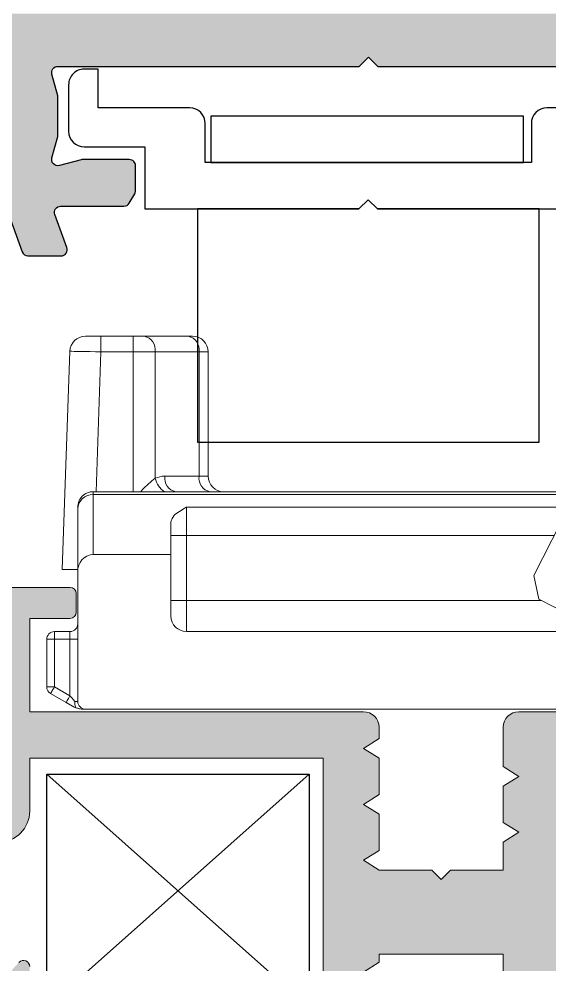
# Model space of a CAD drawing. Header units: millimetres. Extents: x 10785 to 11415, y 2273 to 2570.
# Drawn here: x 10852.06 to 10869.14, y 2377.15 to 2407.56 of the extents above; entities that cross this region are included whole.
import ezdxf

# ---------------------------------------------------------------- set-up
doc = ezdxf.new("R2010")
doc.units = ezdxf.units.MM
doc.layers.add('aksesuar', color=1, linetype='Continuous')
doc.layers.add('ALUMINIUM', color=30, linetype='Continuous')

# ---------------------------------------------------------------- blocks, each defined once
blk = doc.blocks.new('FGHDFHGFD')
at = {"color": 7, "linetype": 'Continuous', "lineweight": 15}
for p, q in [((5411.46084989765, 1217.789314335195), (5411.961141483573, 1217.789314335195)), ((5411.961141483573, 1217.289320772497), (5411.961141483573, 1217.789314335195)), ((5411.961141483573, 1217.789314335195), (5413.001868383673, 1217.789314335195)), ((5413.001868383673, 1217.289320772497), (5413.001868383673, 1217.789314335195)), ((5413.001868383673, 1217.789314335195), (5413.355443136482, 1217.789314335195)), ((5413.355443136482, 1217.789314335195), (5414.769653206406, 1217.789314335195)), ((5414.769653206406, 1217.789314335195), (5414.91610181862, 1217.789314335195)), ((5410.716089861183, 1210.289321487753), (5410.961154358177, 1217.306755131094)), ((5413.001868383673, 1217.289320772497), (5411.961141483573, 1217.289320772497)), ((5413.708988086967, 1217.289320772497), (5413.001868383673, 1217.289320772497)), ((5413.708988086967, 1217.289320772497), (5413.708988086967, 1213.221959417669)), ((5415.123198156892, 1217.289320772497), (5413.708988086967, 1217.289320772497)), ((5415.123198156892, 1213.289312666265), (5415.123198156892, 1217.289320772497)), ((5415.416095381318, 1217.289320772497), (5415.123198156892, 1217.289320772497)), ((5415.416095381318, 1217.289320772497), (5415.416095381318, 1213.289312666265)), ((5428.159121399461, 1213.452152555791), (5427.500072842179, 1213.238022869436)), ((5429.459992771684, 1212.789319103567), (5428.159121399461, 1213.452152555791)), ((5414.019647961198, 1213.289312666265), (5415.123198156892, 1213.289312666265)), ((5415.123198156892, 1213.289312666265), (5415.416095381318, 1213.289312666265)), ((5427.988950138627, 1213.118217533437), (5427.27703226143, 1212.800316160528)), ((5432.452890531807, 1210.843734091131), (5427.988950138627, 1213.118217533437)), ((5430.400195972708, 1213.089309280721), (5430.399957554129, 1213.089309280721)), ((5430.401417867927, 1213.089309280721), (5431.91460098484, 1213.089309280721)), ((5431.91460098484, 1213.089309280721), (5432.314577953604, 1213.089309280721)), ((5432.323876278189, 1213.084391897527), (5432.323876278189, 1212.789319103567)), ((5432.723883049278, 1213.084391897527), (5432.723883049278, 1212.789319103567)), ((5433.108303205757, 1212.789319103567), (5433.108303205757, 1213.084391897527)), ((5433.517608301428, 1213.089309280721), (5435.035231964378, 1213.089309280721)), ((5435.035231964378, 1213.089309280721), (5435.422989980963, 1213.089309280721)), ((5435.431006805687, 1213.089100664465), (5435.442480699806, 1213.089309280721)), ((5411.716106788902, 1212.789319103567), (5411.716106788902, 1212.69562060198)), ((5411.716106788902, 1212.789319103567), (5425.616089230119, 1212.789319103567)), ((5411.716106788902, 1212.69562060198), (5411.716106788902, 1210.768483227102)), ((5425.616089230119, 1212.789319103567), (5425.816092615662, 1212.789319103567)), ((5425.816092615662, 1212.789319103567), (5427.271429424821, 1212.789319103567)), ((5427.27703226143, 1212.800316160528), (5425.898049002229, 1210.093848055212)), ((5428.634468441544, 1212.789319103567), (5429.393533592759, 1212.789319103567)), ((5429.112289076386, 1211.996815746633), (5429.460439806519, 1212.680123394338)), ((5429.605278627661, 1212.789319103567), (5429.638657228736, 1212.789319103567)), ((5430.101397888449, 1212.789319103567), (5429.638657228736, 1212.789319103567)), ((5434.734168903617, 1212.789319103567), (5430.698010580329, 1212.789319103567)), ((5436.216089384346, 1212.789319103567), (5435.722980158119, 1212.789319103567)), ((5411.216083423881, 1212.242476290075), (5411.216083423881, 1212.289325540868)), ((5411.216083423881, 1210.216812437383), (5411.216083423881, 1212.242476290075)), ((5414.716098433076, 1212.289027517645), (5414.716098433076, 1211.382709091512)), ((5436.716082947044, 1210.039309805242), (5436.716082947044, 1212.289325540868)), ((5433.924052374153, 1209.545097893087), (5429.112289076386, 1211.996815746633)), ((5414.216104870377, 1211.816511696188), (5414.216104870377, 1210.768483227102)), ((5414.216104870377, 1211.382709091512), (5414.716098433076, 1211.382709091512)), ((5414.716098433076, 1211.382709091512), (5414.716098433076, 1209.289304560033)), ((5414.216104870377, 1210.768483227102), (5411.716106788902, 1210.768483227102)), ((5414.216104870377, 1208.789310997335), (5414.216104870377, 1210.768483227102)), ((5411.216083423881, 1210.289321487753), (5410.716089861183, 1210.289321487753)), ((5411.216083423881, 1210.216812437383), (5411.216083423881, 1206.039331501333)), ((5425.898049002229, 1210.093848055212), (5426.059309368668, 1209.331057613699)), ((5434.578898803978, 1209.789327925054), (5436.466101066856, 1209.789327925054)), ((5414.216104870377, 1209.289304560033), (5414.716098433076, 1209.289304560033)), ((5414.716098433076, 1209.289304560033), (5414.716098433076, 1208.289317434637)), ((5426.059309368668, 1209.331057613699), (5430.523249761848, 1207.056574171392)), ((5427.278880005418, 1208.398513143865), (5427.626822119294, 1209.081403559057)), ((5427.626822119294, 1209.081403559057), (5432.373169319419, 1206.663034504263)), ((5433.559897796897, 1208.29435402712), (5433.421466009407, 1208.720408027975)), ((5410.466107980995, 1208.289317434637), (5410.966101543693, 1208.289317434637)), ((5410.466107980995, 1208.289317434637), (5410.466107980995, 1208.039305752126)), ((5410.966101543693, 1208.289317434637), (5410.966101543693, 1208.039305752126)), ((5414.716098433076, 1208.289317434637), (5427.100662117539, 1208.289317434637)), ((5433.609757082252, 1208.289317434637), (5434.716078893928, 1208.289317434637)), ((5434.716078893928, 1207.789323871938), (5434.716078893928, 1208.289317434637)), ((5410.216096298483, 1206.511012857763), (5410.216096298483, 1208.039305752126)), ((5410.466107980995, 1208.039305752126), (5410.216096298483, 1208.039305752126)), ((5410.966101543693, 1208.039305752126), (5410.466107980995, 1208.039305752126)), ((5410.466107980995, 1208.039305752126), (5410.466107980995, 1206.511012857763)), ((5411.216083423881, 1208.039305752126), (5410.966101543693, 1208.039305752126)), ((5410.966101543693, 1206.222317760793), (5410.966101543693, 1208.039305752126)), ((5433.227631704597, 1207.789323871938), (5432.520512001303, 1206.401519125311)), ((5434.716078893928, 1207.789323871938), (5433.227631704597, 1207.789323871938)), ((5434.716078893928, 1206.788651293127), (5434.716078893928, 1207.789323871938)), ((5435.216102258949, 1207.789323871938), (5434.716078893928, 1207.789323871938)), ((5435.216102258949, 1207.789323871938), (5435.216102258949, 1206.788651293127)), ((5432.520512001303, 1206.401519125311), (5434.716078893928, 1206.788651293127)), ((5435.216102258949, 1206.788651293127), (5434.716078893928, 1206.788651293127)), ((5410.216096298483, 1206.511012857763), (5410.466107980995, 1206.511012857763)), ((5410.466107980995, 1206.511012857763), (5410.966101543693, 1206.222317760793)), ((5432.206186907081, 1206.335328167287), (5432.373169319419, 1206.663034504263)), ((5410.841080801277, 1206.005833690969), (5410.341087238577, 1206.294498985616)), ((5434.802922861366, 1206.296257322637), (5432.531121628073, 1205.895654505102)), ((5410.841080801277, 1206.005833690969), (5411.042067663458, 1205.889813249914)), ((5411.124590294151, 1206.039331501333), (5411.216083423881, 1206.039331501333)), ((5431.315186874655, 1205.789319818822), (5411.466095106391, 1205.789319818822))]:
    blk.add_line(p, q, dxfattribs=at)
at = {"color": 8, "linetype": 'Continuous', "lineweight": 15}
for p, q in [((5411.961141483573, 1217.289320772497), (5411.803993837623, 1212.789319103567)), ((5413.001868383673, 1212.789319103567), (5413.001868383673, 1217.289320772497)), ((5427.223715906678, 1212.69562060198), (5411.716106788902, 1212.69562060198)), ((5429.33625352913, 1212.69562060198), (5428.818348770676, 1212.69562060198)), ((5429.229501610337, 1212.486140077917), (5429.33625352913, 1212.69562060198)), ((5414.716098433076, 1212.289027517645), (5427.016530161439, 1212.289027517645)), ((5426.554743176041, 1211.382709091512), (5414.716098433076, 1211.382709091512)), ((5414.716098433076, 1209.289304560033), (5426.14120615059, 1209.289304560033))]:
    blk.add_line(p, q, dxfattribs=at)
at = {"color": 7, "linetype": 'Continuous', "lineweight": 15, "flags": 128}
for points in [[(5411.961141483573, 1217.289320772497), (5411.787513153343, 1217.292330807058), (5411.619130031851, 1217.295281236974), (5411.461147920875, 1217.298052852956), (5411.318364994316, 1217.300526445715), (5411.19510258892, 1217.302672212926), (5411.095115797309, 1217.304430549947), (5411.021444456367, 1217.30571204981), (5410.976353542594, 1217.306486910192), (5410.961154358177, 1217.306755131094)], [(5427.988950138627, 1213.118217533437), (5428.131673460542, 1213.398329561559), (5428.159121399461, 1213.452152555791)], [(5427.286419992982, 1212.818704193441), (5427.333924894868, 1212.91192585787), (5427.478019123612, 1213.194720095007), (5427.500072842179, 1213.238022869436)], [(5429.33625352913, 1212.69562060198), (5429.367843990861, 1212.747297829), (5429.387066488801, 1212.778769081441), (5429.393533592759, 1212.789319103567)], [(5432.373169319419, 1206.663034504263), (5432.500931875495, 1206.91376144251), (5432.651314394264, 1207.208923643438), (5432.81877364376, 1207.537583654729), (5432.997170345573, 1207.88770133814), (5433.179947988777, 1208.246402090398), (5433.360341446189, 1208.600483482687), (5433.531764404563, 1208.936892097799), (5433.687898771553, 1209.243319576589)], [(5433.609757082252, 1208.289317434637), (5433.603975431709, 1208.281717842428), (5433.586719887046, 1208.25915748438), (5433.55855669239, 1208.222321813909), (5433.520350115089, 1208.172343319265), (5433.473262445716, 1208.110712116567), (5433.418694393425, 1208.039305752126), (5433.358314888267, 1207.960329597799), (5433.293971674232, 1207.876138037054), (5433.227631704597, 1207.789323871938)], [(5433.227631704597, 1207.789323871938), (5433.184179918556, 1207.811466997472), (5433.142367260246, 1207.832745855657), (5433.103862659721, 1207.852385586111), (5433.070126430778, 1207.869581526128), (5433.042410270958, 1207.883678024618), (5433.021816866188, 1207.894168442098), (5433.009150879173, 1207.900635546056), (5433.004859344749, 1207.902811115591)], [(5434.802922861366, 1206.296257322637), (5434.801253931312, 1206.305704658834), (5434.796306745796, 1206.333718841879), (5434.788289921073, 1206.379226988165), (5434.777501480369, 1206.440470760671), (5434.764328853874, 1206.51509577593), (5434.749308483389, 1206.600211208669), (5434.733036415367, 1206.692598408071), (5434.716078893928, 1206.788651293127)], [(5410.466107980995, 1206.511012857763), (5410.441699878958, 1206.46878296694), (5410.418245451239, 1206.428162401525), (5410.396638767509, 1206.390730684606), (5410.377714292793, 1206.357918327657), (5410.362157480506, 1206.330977028219), (5410.35059417942, 1206.310979669897), (5410.343501226692, 1206.298671310751), (5410.341087238577, 1206.294498985616)], [(5432.520512001303, 1206.401519125311), (5432.477030412941, 1206.423662250845), (5432.435247556953, 1206.444941109029), (5432.396742956428, 1206.46455103716), (5432.362976925163, 1206.481746977178), (5432.335290567665, 1206.49587327799), (5432.314697162895, 1206.50636369547), (5432.302031175879, 1206.512830799429), (5432.297739641456, 1206.515006368963)], [(5410.966101543693, 1206.222317760793), (5410.941693441658, 1206.18008786997), (5410.918268816261, 1206.139467304556), (5410.896632330207, 1206.102035587637), (5410.87770785549, 1206.06925303301), (5410.862151043205, 1206.042311733572), (5410.850617544441, 1206.022314375249), (5410.843494789389, 1206.009976213781), (5410.841080801277, 1206.005833690969)], [(5410.966101543693, 1206.222317760793), (5411.022815363197, 1206.156842058508), (5411.076578752783, 1206.094734018652), (5411.124590294151, 1206.039331501333)], [(5432.520512001303, 1206.401519125311), (5432.486626760749, 1206.358931606619), (5432.45295013645, 1206.316612308828), (5432.419631140022, 1206.274710243551)]]:
    blk.add_lwpolyline(points, dxfattribs=at)
at = {"color": 8, "linetype": 'Continuous', "lineweight": 15, "flags": 128}
blk.add_lwpolyline([(5427.100662117539, 1208.289317434637), (5427.108500128327, 1208.308539932577), (5427.131686335145, 1208.365432566015), (5427.169356470643, 1208.457849567739), (5427.220050221024, 1208.582214659063), (5427.273187761842, 1208.712540214864)], dxfattribs=at)
at = {"color": 7, "linetype": 'Continuous', "lineweight": 15}
for centre, radius, start, end in [((5411.460836825416, 1217.289328064849), 0.4999862705174845, 89.99850199124045, 178.0025458899205), ((5413.267043724307, 1217.351814776208), 0.4463410357415892, 351.951342344773, 78.57684293030628), ((5414.681253794231, 1217.351814776208), 0.4463410357415892, 351.951342344773, 78.57684293030628), ((5414.916088542884, 1217.289307496761), 0.5000068386105311, 0.0015212664702912, 89.99847873351665), ((5414.019544489626, 1212.539670067521), 0.7496426058852679, 89.99209158567409, 114.4735179366109), ((5414.461592323858, 1213.226818662554), 0.4463410357415791, 171.9513423447598, 258.5768429303063), ((5415.565142519552, 1213.226818662554), 0.4463410357415791, 171.9513423447598, 258.5768429303063), ((5415.916102219752, 1213.289325942001), 0.5000068386105168, 180.0015212664703, 269.9984787335167), ((5430.401370023368, 1212.789345119541), 0.2999721360454766, 90.41779169181278, 180.0049691465504), ((5435.423016753026, 1212.789345875629), 0.2999634062870029, 359.9948862889715, 90.00511371102843), ((5411.716090262481, 1212.289312265064), 0.5000068387759461, 89.99810623755666, 179.9984787256741), ((5411.693732301705, 1212.217861542839), 0.478282694928546, 87.31867419491952, 177.0499780599547), ((5429.356343723654, 1212.883545452302), 0.188995675306943, 263.8979436649552, 307.2537097382955), ((5429.638649756169, 1212.589299847678), 0.2000192560279629, 89.99785947315841, 152.994629460609), ((5429.393780547197, 1212.720592918299), 0.0779823007028177, 328.7376306411961, 9.238037684174722), ((5429.605847676274, 1212.598863681283), 0.1904562723928716, 90.17118959601132, 135.1803936262497), ((5436.21607610861, 1212.289312265133), 0.5000068386105454, 0.0015212664702912, 89.99847873351665), ((5411.74213622614, 1210.242449684808), 0.5266771489448776, 92.8328259376336, 182.790109253464), ((5434.578971037709, 1208.789109493205), 1.000218434457414, 90.00413778401678, 130.9026398289354), ((5436.466079525799, 1210.039331346299), 0.250003422172877, 270.0049367789981, 359.9950632210019), ((5414.716111708813, 1208.789324273071), 0.5000068386105454, 180.0015212664703, 269.9984787335167), ((5433.609785638772, 1208.539329779484), 0.2500123464786585, 153.0042820828187, 269.993455650835), ((5410.466099717818, 1208.039314015303), 0.2500034194706364, 89.99810624537317, 180.0018937546138), ((5410.966080003196, 1208.53932085453), 0.2500034208216438, 270.0049366507549, 0.001893626357542699), ((5427.100669193029, 1208.489338098565), 0.2000206640536275, 269.9979732308886, 332.994382321995), ((5434.716095420349, 1207.789310596134), 0.5000068387759461, 0.001521274325905, 90.00189376244334), ((5434.716121886452, 1206.78864534409), 0.4999803725306796, 279.9977069824331, 0.0006817361460847), ((5410.466093768849, 1206.510998645617), 0.2499974707680957, 179.9967427830457, 239.9979371356566), ((5431.315145795984, 1206.789377216882), 1.000057398902765, 270.0023534993856, 332.9979107619899), ((5432.225999629398, 1205.998999008311), 0.336912224687149, 54.91970036194757, 93.37132521945483), ((5411.466086843215, 1206.039323238157), 0.2500034194706364, 179.9981062453862, 270.0018937546268)]:
    blk.add_arc(centre, radius, start, end, dxfattribs=at)
at = {"color": 8, "linetype": 'Continuous', "lineweight": 15}
blk.add_arc((5414.353907713665, 1213.352475506561), 0.6579937494841511, 191.4407571593654, 238.855862842092, dxfattribs=at)
blk.add_open_spline([(5413.242432729988, 1212.789319103567), (5413.324435289382, 1212.876493042915), (5413.47015424246, 1213.031401563715), (5413.63632780542, 1213.163986112637), (5413.708988086967, 1213.221959417669)], degree=3, knots=[0, 0, 0, 0, 0.5627446372713889, 1, 1, 1, 1], dxfattribs=at)
at = {"color": 7, "linetype": 'Continuous', "lineweight": 15}
for points, knots in [([(5430.399182693748, 1213.089309280721), (5430.416871943436, 1213.088248234472), (5430.468355878247, 1213.085160096937), (5430.550004175767, 1213.054042532473), (5430.629647682573, 1212.988771131833), (5430.67597121305, 1212.911323359853), (5430.695485829335, 1212.842562109769), (5430.697247922335, 1212.805402354714), (5430.698010580329, 1212.789319103567)], [0, 0, 0, 0, 0.1133204567841543, 0.3298151765839958, 0.5462442442050982, 0.7621242949760803, 0.8970441355126729, 1, 1, 1, 1]), ([(5432.323876278189, 1213.084391897527), (5432.189393254652, 1213.086838952682), (5432.052973294934, 1213.089321252358), (5431.916538136817, 1213.089309448319), (5431.91460098484, 1213.089309280721)], [0, 0, 0, 0, 0.9858016657640675, 1, 1, 1, 1]), ([(5432.723883049278, 1213.084391897527), (5432.58939010899, 1213.086841861003), (5432.452970165744, 1213.089326927337), (5432.316525038666, 1213.089309280293), (5432.314587887712, 1213.089309280719), (5432.314577953604, 1213.089309280721)], [0, 0, 0, 0, 0.9858026994207335, 0.9999271933303626, 1, 1, 1, 1]), ([(5433.108303205757, 1213.083229606954), (5433.044883083044, 1213.08242486888), (5432.916738233781, 1213.08079883861), (5432.788602946276, 1213.083067303747), (5432.723883049278, 1213.084213083593)], [0, 0, 0, 0, 0.4949096516735981, 1, 1, 1, 1]), ([(5433.108303205757, 1213.084391897527), (5433.242796146039, 1213.086841861003), (5433.379216089277, 1213.089326927337), (5433.515661216369, 1213.089309280293), (5433.517598367322, 1213.089309280719), (5433.517608301428, 1213.089309280721)], [0, 0, 0, 0, 0.9858026994207335, 0.9999271933303626, 1, 1, 1, 1]), ([(5434.734168903617, 1212.789319103567), (5434.735720122404, 1212.81246037541), (5434.738666082602, 1212.856408570459), (5434.765300602037, 1212.929973588165), (5434.816322497784, 1213.003671965559), (5434.899840064663, 1213.06347183582), (5434.977516652772, 1213.087195391732), (5435.023229487025, 1213.088869676325), (5435.035231964378, 1213.089309280721)], [0, 0, 0, 0, 0.1472343611950392, 0.2796166290127267, 0.4939995374167396, 0.7084382018795197, 0.9234467970395911, 1, 1, 1, 1]), ([(5429.470751410065, 1212.733111923544), (5429.462371851907, 1212.751119478986), (5429.447252138233, 1212.7836115361), (5429.409618557127, 1212.789353040921), (5429.394109028015, 1212.789320317667), (5429.393533592759, 1212.789319103567)], [0, 0, 0, 0, 0.5448551723942348, 0.9831131958548942, 0.9999999999999998, 0.9999999999999998, 0.9999999999999998, 0.9999999999999998]), ([(5414.216104870377, 1211.816511696188), (5414.232868731451, 1211.867475989199), (5414.299110576386, 1212.06885971459), (5414.536701537082, 1212.179600082242), (5414.691362972557, 1212.2741502005), (5414.71487626107, 1212.288292433674), (5414.716098433076, 1212.289027517645)], [0, 0, 0, 0, 0.2235890044250012, 0.8835045873715293, 0.9939448098898434, 1, 1, 1, 1]), ([(5430.523249761848, 1207.056574171392), (5430.83523036577, 1207.19219923807), (5431.461563818071, 1207.464480640065), (5432.218673410133, 1207.913000074039), (5432.624619044027, 1208.500439288465), (5432.774348662988, 1209.349304233615), (5432.615357180157, 1210.135118117378), (5432.478955239402, 1210.730050031411), (5432.452890531807, 1210.843734091131)], [0, 0, 0, 0, 0.2071732757260571, 0.415921859817231, 0.5225048657666159, 0.6289770165354353, 0.9291021409094103, 1, 1, 1, 1]), ([(5433.687898771553, 1209.243319576589), (5433.754986738652, 1209.348785054122), (5433.824478065663, 1209.458028727827), (5433.920723715092, 1209.542187267142), (5433.924052374153, 1209.545097893087)], [0, 0, 0, 0, 0.9654149659781159, 1, 1, 1, 1]), ([(5432.419631140022, 1206.274710243551), (5432.34732058188, 1206.199609330565), (5432.176262323668, 1206.021950193426), (5431.879957462754, 1205.873793316729), (5431.668362190693, 1205.815508763056), (5431.593302147177, 1205.794833248464)], [0, 0, 0, 0, 0.3208887098845692, 0.7590961154694155, 0.9999999999999998, 0.9999999999999998, 0.9999999999999998, 0.9999999999999998]), ([(5411.042067663458, 1205.889813249914), (5411.043239025327, 1205.889136069792), (5411.08019250942, 1205.867772761359), (5411.119722113706, 1205.851368190443), (5411.157998697547, 1205.835483616201)], [0, 0, 0, 0, 0.0316982795330203, 1, 1, 1, 1]), ([(5411.157998697547, 1205.835483616201), (5411.156834644601, 1205.837134828441), (5411.143199058619, 1205.856476943888), (5411.12502281762, 1205.902936084204), (5411.117638780474, 1205.969963243516), (5411.121125280764, 1206.016706094463), (5411.124389527721, 1206.038020562045), (5411.124590294151, 1206.039331501333)], [0, 0, 0, 0, 0.0287247432486112, 0.3364784287840987, 0.6933526940173409, 0.9811397587315401, 1, 1, 1, 1]), ([(5411.157998697547, 1205.835483616201), (5411.191750077325, 1205.824570202278), (5411.248891686275, 1205.806093623399), (5411.323761066658, 1205.79438889137), (5411.373352126872, 1205.790273725849), (5411.401518869729, 1205.789391423477), (5411.414080095342, 1205.789333475752), (5411.41704048374, 1205.789319818822)], [0, 0, 0, 0, 0.4018408733686396, 0.6803228252899101, 0.8574518797696713, 0.9664047271776773, 1, 1, 1, 1]), ([(5431.593302147177, 1205.794833248464), (5431.901985880813, 1205.81756936943), (5432.216058107371, 1205.840702380201), (5432.525807304754, 1205.894727601986), (5432.531121628073, 1205.895654505102)], [0, 0, 0, 0, 0.9828431409511278, 1, 1, 1, 1])]:
    blk.add_open_spline(points, degree=3, knots=knots, dxfattribs=at)
blk = doc.blocks.new('b')
h = blk.add_hatch(color=256)
h.set_gradient(color1=(214, 214, 214), color2=(219, 219, 219), one_color=1, tint=0.8600000143051147)
h.paths.add_polyline_path([(2646.547101994343, 1205.78941935912), (2646.284171005136, 1205.78941935912), (2646.284171005136, 1209.789420014771), (2647.447102328129, 1209.789420014771), (2647.765637000448, 1210.28942102805), (2648.084171672651, 1209.789420014771), (2649.247101133027, 1209.789420014771), (2649.565635805346, 1210.28942102805), (2649.884172340251, 1209.789420014771), (2651.484533965444, 1209.789420014771, 0.4144584005815912), (2651.684171145148, 1209.98994897796), (2651.684171145148, 1210.663027869394, 0.2906366341136341), (2651.568775114518, 1210.843722988641), (2649.984172170348, 1211.589420682343), (2649.984172170348, 1219.639419114741), (2651.484171845521, 1219.639419686943, 0.4149889046202579), (2651.684171145148, 1219.839948977959), (2651.684171145148, 1220.040256576753, 0.414009365229867), (2651.183683566902, 1220.539419448527), (2649.984172170348, 1220.539419448527), (2649.984172170348, 1221.639419442567), (2651.184171845533, 1221.639419686942, 0.414703886316654), (2651.684171145148, 1222.140256576752), (2651.684171145148, 1222.339948977959, 0.4134386449742135), (2651.484171845521, 1222.539419686943), (2648.684172516055, 1222.539419776353), (2648.684171845522, 1226.339419686945, 0.4142135623730951), (2648.484171845521, 1226.539419686945), (2617.467014562843, 1226.539419686945, 0.1995831311860368), (2617.3252287237, 1226.480475623301), (2616.442386010398, 1225.59763291003, 0.1982417804910131), (2616.384171845528, 1225.45657697447), (2616.384171505757, 1220.539419448527), (2618.268701791741, 1220.539419686945, 0.268859372195523), (2618.442245479393, 1220.640008477938), (2618.557800986988, 1220.840157804828, 0.1310469977491879), (2618.584171493837, 1220.939794764112), (2618.584171493837, 1221.339794764112, 0.4136643808691622), (2618.384171845544, 1221.539419686944), (2617.584173192539, 1221.539421475085), (2617.584173192539, 1224.675943957955, -0.1993239365105594), (2617.642455699094, 1224.817803937408), (2617.805197387868, 1224.980545626124, -0.1994547493340118), (2617.946913545348, 1225.039419686945), (2617.946912159539, 1225.039421117457), (2622.384171845544, 1225.039419686945, -0.4142135623730951), (2622.584171845544, 1224.839419686945), (2622.584172149429, 1224.839421457203), (2622.584172149429, 1221.539421475085), (2621.784171845538, 1221.539419686944, 0.4142135623730951), (2621.584171845537, 1221.339419686944), (2621.584171845539, 1220.939420548247, 0.1317438683313651), (2621.611002270236, 1220.839358214889), (2621.726436533735, 1220.639420180318, 0.2679499556816652), (2621.899641899341, 1220.539419686945), (2623.784170111037, 1220.539419448527), (2623.784170111037, 1221.639419442567), (2624.491351522542, 1221.639419686943, 0.2679506760184011), (2625.184174060287, 1222.039423522972), (2625.357799167129, 1222.340154621612, 0.5759384738389987), (2625.184171845532, 1222.639419686943), (2623.784170111037, 1222.639421469124), (2623.784170111037, 1224.839421457203), (2638.484173079349, 1224.839421457203), (2638.484173079349, 1222.639421469124), (2634.984173436947, 1222.639421469124), (2634.484172423638, 1222.139420455845), (2634.484172423638, 1219.738938810505, 0.4146286598288066), (2634.684936125244, 1219.539421147258), (2635.284936125249, 1219.539421147258, 0.4140747768093437), (2635.484170724936, 1219.740089193905), (2635.484170724936, 1221.039420461806), (2638.484173079349, 1221.039420461806), (2638.484173079349, 1210.288308909618, 0.4138983181613165), (2638.984744408129, 1209.789420014771), (2640.247103383131, 1209.789420014771), (2640.56563805545, 1210.28942102805), (2640.884172727652, 1209.789420014771), (2642.047100325442, 1209.789420014771), (2642.365634997644, 1210.28942102805), (2642.684173395253, 1209.789420014771), (2643.584170003749, 1209.789420014771), (2643.584170003749, 1208.089421039971), (2643.884171356745, 1207.789419686946), (2643.584170003749, 1207.489420196565), (2643.584170003749, 1205.78941935912), (2643.26563533143, 1205.289420208486), (2642.947100659258, 1205.78941935912), (2641.784173061438, 1205.78941935912), (2641.465638389149, 1205.289420208486), (2641.147099991656, 1205.78941935912), (2639.984172393837, 1205.78941935912), (2639.665637721636, 1205.289420208486), (2639.347103049345, 1205.78941935912), (2638.983599287282, 1205.78941935912, 0.4145288794315027), (2638.484173079349, 1205.288308909618), (2638.484173079349, 1194.539418912085), (2635.484170724936, 1194.539418912085), (2635.484170724936, 1195.840089193903, 0.4132334298319982), (2635.284171845538, 1196.039419686943), (2634.684171979644, 1196.039419686943, 0.4149181622605599), (2634.484172423638, 1195.838938810504), (2634.484172423638, 1189.939419275673), (2636.368701791661, 1189.939419686946, 0.2679499556808841), (2636.541907157266, 1190.039420180319), (2636.657591707413, 1190.239792624852, 0.1311052564870434), (2636.684171845522, 1190.339419686945), (2636.684171845522, 1190.739419403832, 0.4146747043699341), (2636.483857292658, 1190.939419439586), (2635.684171845532, 1190.939419686946, -0.4142135623730951), (2635.484171845531, 1191.139419686946), (2635.484171845531, 1192.739419546867, -0.4142137675073551), (2635.684171845532, 1192.939419686942), (2635.684170385248, 1192.939419767412), (2640.684171845533, 1192.939419686942, -0.4142135623730951), (2640.884171845533, 1192.739419686942), (2640.884172727652, 1192.739420107158), (2640.884171845533, 1191.139419686946, -0.4142135623730951), (2640.684171845533, 1190.939419686946), (2640.684173067457, 1190.939419439586), (2639.883857292681, 1190.939419439586, 0.4137529851687673), (2639.684171845543, 1190.739419686945), (2639.684171845545, 1190.339420089297, 0.1320589368773162), (2639.711126581615, 1190.239143385499), (2639.826436533752, 1190.0394201803, 0.2679499556516392), (2639.999641899346, 1189.939419686946), (2646.204198973456, 1189.939419275733, -0.3992223877262279), (2647.203735384241, 1188.991755598261), (2647.203736563541, 1188.991755715164), (2648.087499426541, 1172.128541211639, 0.3983628835058731), (2648.287203354332, 1171.939419686943), (2648.487203252274, 1171.939419686943, 0.2679493291720792), (2648.660408435093, 1172.039419686946, -0.5773502691498271), (2649.699638919599, 1172.03941968694, 0.2679491924248873), (2649.872844000354, 1171.939419686944), (2652.184172158458, 1171.939419584873), (2652.184172158458, 1169.739419596793), (2650.383981949874, 1169.739419596793, 0.4139354939131565), (2650.184171845533, 1169.539419686943, 0.4142135623723459), (2651.184171845533, 1168.539419686946), (2660.08417182845, 1168.539419686946, 0.4147801076305436), (2660.484171097552, 1168.940193236978), (2660.484171845532, 1171.839419686944, -0.4142135623730951), (2660.684171845533, 1172.039419686944), (2667.284171839668, 1172.039419686944, -0.4142135709698228), (2667.484171845538, 1171.839419686944), (2667.484172244854, 1171.839419754746), (2667.484172244854, 1169.739419596793), (2665.683981947468, 1169.739419596793, 0.4139354904074239), (2665.484171845521, 1169.539419686946, 0.4142135623730951), (2666.484171845521, 1168.539419686946), (2668.484171807524, 1168.539419686945, 0.4142136180198312), (2668.684171845522, 1168.739419686945), (2668.684171845521, 1173.339419677226, 0.4143631485069233), (2668.484069716845, 1173.539419660869), (2658.199539771982, 1173.539419660869, 0.2680989460242332), (2658.026329967267, 1173.439234386288), (2657.910967128028, 1173.239420316122, 0.1316534214684146), (2657.884171845527, 1173.139419686944), (2657.884171845527, 1172.739419715283, 0.4142136038745078), (2658.084171845528, 1172.539419686944), (2658.883896220697, 1172.539419497022, -0.4141706050509347), (2659.084171613045, 1172.3397246453), (2659.084171613045, 1170.139724645003, -0.4144850324566275), (2658.884291450138, 1169.939419722708), (2653.884291450138, 1169.939419722708, -0.4143887301055537), (2653.684171845544, 1170.139419686945), (2653.684171845544, 1172.339419653072, -0.4138099568549942), (2653.88389617335, 1172.539419496956), (2654.684171845533, 1172.539419686944, 0.4148996202468396), (2654.88417129714, 1172.739888042478), (2654.88417129714, 1173.139888042478, 0.1310578749696829), (2654.857376563065, 1173.239420316065), (2654.741653254017, 1173.439857686039, 0.2674080072588571), (2654.56859966431, 1173.539419660869), (2651.684171145148, 1173.539419660869), (2651.684171145148, 1174.936489199255, 0.2210008159641613), (2651.612729260214, 1175.089168886852), (2651.012383682206, 1175.592917976642, 0.6362782838734865), (2650.684171845544, 1175.439419686945), (2650.684170981236, 1174.139419572953), (2649.484171157041, 1174.139419572953), (2649.484171157041, 1189.939419275673), (2650.684170981236, 1189.939419275673), (2650.684171845544, 1188.639419686942, 0.6377071868712151), (2651.013006722184, 1188.486443955005), (2651.61272928638, 1188.989670508992, 0.222389035336705), (2651.684171145148, 1189.143408756666), (2651.684171145148, 1191.039419269713), (2651.184171994544, 1191.539419351669), (2650.184171845533, 1191.539419686944, -0.413685789843277), (2649.984172170348, 1191.739059234279), (2649.984172170348, 1203.989420554193), (2651.569331109418, 1204.735376987601, 0.2912393496214004), (2651.684171145148, 1204.916870086525), (2651.684171145148, 1205.58994897796, 0.4139687639710559), (2651.483809727356, 1205.78941935912), (2648.984172006439, 1205.78941935912), (2648.665637334146, 1205.289420208486), (2648.347100799241, 1205.78941935912), (2647.184171338835, 1205.78941935912), (2646.865636666662, 1205.289420208486)])
h.paths.add_polyline_path([(2648.484170993127, 1221.039420461806), (2647.384728572184, 1221.039420461806, -0.4150291059316938), (2647.184171845544, 1221.239419686943), (2647.184171338772, 1224.839869908579, 0.4135543810913977), (2646.984171845521, 1225.039419686945), (2640.184171887606, 1225.039419686945, 0.4148996269777279), (2639.984172393837, 1224.838951368891), (2639.984172393837, 1222.866230948378, 0.1988064529187521), (2640.015716178263, 1222.790718657281), (2641.424926065, 1221.381505047568, -0.6688741308650377), (2641.28472857218, 1221.039420461806), (2639.984172393837, 1221.039420461806), (2639.984172393837, 1211.589420682343), (2648.484170993127, 1211.589420682343)], flags=16)
h.paths.add_polyline_path([(2648.484170993127, 1203.989420554193), (2639.984172393837, 1203.989420554193), (2639.984172393837, 1194.539418912085), (2641.682926970519, 1194.539418912085, -0.4145782249375771), (2642.684171845532, 1193.539419686942), (2642.684173395253, 1193.539420610818), (2642.684173395253, 1191.839419773372), (2648.084434794812, 1191.839419773372, 0.6834650683983239), (2648.354703064243, 1192.534059907723), (2646.548906200195, 1194.192099609589, -0.682685391852462), (2646.683615120605, 1194.539418912085), (2648.484170993127, 1194.539418912085)], flags=16)
at = {"layer": 'ALUMINIUM', "color": 254, "linetype": 'Continuous', "lineweight": 15}
for p, q in [((2638.484173079349, 1210.28942102805), (2638.484173079349, 1221.039420461806)), ((2640.247103383131, 1209.789420014771), (2640.56563805545, 1210.28942102805)), ((2640.56563805545, 1210.28942102805), (2640.884172727652, 1209.789420014771)), ((2642.047100325442, 1209.789420014771), (2642.365634997644, 1210.28942102805)), ((2642.365634997644, 1210.28942102805), (2642.684173395253, 1209.789420014771)), ((2638.984170367337, 1209.789420014771), (2640.247103383131, 1209.789420014771)), ((2640.884172727652, 1209.789420014771), (2642.047100325442, 1209.789420014771)), ((2642.684173395253, 1209.789420014771), (2643.584170003749, 1209.789420014771)), ((2643.584170003749, 1208.089421039971), (2643.584170003749, 1209.789420014771)), ((2646.284171005136, 1209.789420014771), (2647.447102328129, 1209.789420014771)), ((2646.284171005136, 1209.789420014771), (2646.284171005136, 1205.78941935912)), ((2643.884171356745, 1207.789419686946), (2643.584170003749, 1208.089421039971)), ((2643.584170003749, 1207.489420196565), (2643.884171356745, 1207.789419686946)), ((2643.584170003749, 1207.489420196565), (2643.584170003749, 1205.78941935912)), ((2638.984170367337, 1205.78941935912), (2639.347103049345, 1205.78941935912)), ((2639.347103049345, 1205.78941935912), (2639.665637721636, 1205.289420208486)), ((2639.665637721636, 1205.289420208486), (2639.984172393837, 1205.78941935912)), ((2639.984172393837, 1205.78941935912), (2641.147099991656, 1205.78941935912)), ((2641.147099991656, 1205.78941935912), (2641.465638389149, 1205.289420208486)), ((2641.465638389149, 1205.289420208486), (2641.784173061438, 1205.78941935912)), ((2641.784173061438, 1205.78941935912), (2642.947100659258, 1205.78941935912)), ((2642.947100659258, 1205.78941935912), (2643.26563533143, 1205.289420208486)), ((2643.26563533143, 1205.289420208486), (2643.584170003749, 1205.78941935912)), ((2646.284171005136, 1205.78941935912), (2646.547101994343, 1205.78941935912)), ((2646.547101994343, 1205.78941935912), (2646.865636666662, 1205.289420208486)), ((2638.484173079349, 1194.539418912085), (2638.484173079349, 1205.289420208486)), ((2639.984172393837, 1203.989420554193), (2648.484170993127, 1203.989420554193)), ((2639.984172393837, 1194.539418912085), (2639.984172393837, 1203.989420554193)), ((2634.484172423638, 1189.939419275673), (2634.484172423638, 1195.839420429022)), ((2634.684172083923, 1196.039420089277), (2635.284171064624, 1196.039420089277)), ((2635.484170724936, 1195.839420429022), (2635.484170724936, 1194.539418912085)), ((2638.484173079349, 1194.539418912085), (2635.484170724936, 1194.539418912085)), ((2639.984172393837, 1194.539418912085), (2641.684171368724, 1194.539418912085))]:
    blk.add_line(p, q, dxfattribs=at)
for centre, radius, start, end in [((2638.984171845521, 1210.289419686943), 0.5000000000001137, 180, 270), ((2638.984171845521, 1205.289419686943), 0.5, 90, 180), ((2634.684171845533, 1195.839419686943), 0.2000000000000455, 90, 180), ((2635.284171845538, 1195.839419686943), 0.2000000000000455, 0, 90), ((2641.684171845532, 1193.539419686942), 1, 0, 90), ((2646.684171845531, 1194.339419686943), 0.1999999999999932, 90, 227.4425899741136)]:
    blk.add_arc(centre, radius, start, end, dxfattribs=at)

msp = doc.modelspace()

# ---------------------------------------------------------------- hatches: boundary and pattern name
at = {"layer": 'aksesuar', "linetype": 'ByBlock'}
h = msp.add_hatch(color=0, dxfattribs=at)
h.set_gradient(color1=(214, 214, 214), color2=(214, 214, 214), one_color=1, tint=0.8399999737739563)
edge = h.paths.add_edge_path(flags=16)
edge.add_line((10875.48225987462, 2422.136226158677), (10882.56657357208, 2422.136226084951))
edge.add_line((10882.56657357208, 2422.136226084951), (10882.56657357208, 2413.636226554367))
edge.add_line((10882.56657357208, 2413.636226554367), (10874.61657436753, 2413.63622627604))
edge.add_arc((10874.61657457748, 2412.636226257939), 1.000000018101286, 90.00001202956699, 180.0000013103346)
edge.add_line((10873.61657455938, 2412.636226235069), (10873.61657480589, 2407.736226099451))
edge.add_line((10873.61657480589, 2407.736226099451), (10845.76657461814, 2407.736226099451))
edge.add_line((10845.76657461814, 2407.736226099451), (10845.76657461814, 2422.136226084951))
edge.add_line((10845.76657461814, 2422.136226084951), (10873.61657480589, 2422.136226084951))
edge.add_line((10873.61657480589, 2422.136226084951), (10873.61657455938, 2420.836226245121))
edge.add_arc((10873.81657444916, 2420.836226075593), 0.1999998897803379, 179.9999514337451, 315.0000394594949)
edge.add_line((10873.95799582486, 2420.69480489469), (10875.3408385242, 2422.077647594032))
edge.add_arc((10875.48225988117, 2421.93622596591), 0.2000001927668578, 90.00000187610152, 134.9999450718662, ccw=False)
edge = h.paths.add_edge_path()
edge.add_line((10844.46657496384, 2400.035194934253), (10845.29500152525, 2400.03519495871))
edge.add_arc((10845.29500162102, 2400.235194763948), 0.1999998052381954, 269.9999725638139, 315.0000146367875)
edge.add_line((10845.43642287566, 2400.093773581556), (10846.20799573545, 2400.865346499539))
edge.add_arc((10846.06657598224, 2401.0067670799), 0.1999983178611623, 314.9998324414165, 360.0002206028032)
edge.add_line((10846.2665743001, 2401.006767849943), (10846.26657376877, 2406.136226256257))
edge.add_line((10846.26657376877, 2406.136226256257), (10851.71657475523, 2406.136226256257))
edge.add_line((10851.71657475523, 2406.136226256257), (10851.71657475523, 2403.036226167281))
edge.add_line((10851.71657475523, 2403.036226167281), (10851.51657439882, 2403.036226179277))
edge.add_arc((10851.51657446575, 2402.836226197282), 0.1999999819948729, 90.0000191750867, 180.0000058404238)
edge.add_line((10851.31657448376, 2402.836226176895), (10851.31657448376, 2402.432628886376))
edge.add_arc((10851.51657331086, 2402.432628740287), 0.1999988271069108, 179.9999581483839, 200.0000765869204)
edge.add_line((10851.3286359803, 2402.364224861561), (10852.16445814191, 2400.067822105472))
edge.add_arc((10852.35239681142, 2400.136226376498), 0.2000002194821406, 200.0000510017406, 269.9999947951447)
edge.add_line((10852.35239679325, 2399.936226157015), (10853.41657452324, 2399.936226157015))
edge.add_arc((10853.41657447671, 2400.136226122672), 0.1999999656566552, 270.0000133315955, 380.000022472582)
edge.add_line((10853.60451294176, 2400.204630213304), (10853.217542747, 2401.267822177931))
edge.add_arc((10853.40548131012, 2401.336226156511), 0.2000000194840111, 89.99997472524308, 199.9999826993901, ccw=False)
edge.add_line((10853.40548139835, 2401.536226175995), (10855.44336933225, 2401.536226175991))
edge.add_arc((10855.44336934352, 2401.736226326499), 0.2000001505074538, 269.9999967729775, 329.9999803162158)
edge.add_line((10855.61657452026, 2401.636226191741), (10855.78977947544, 2401.936226180757))
edge.add_arc((10855.61657608021, 2402.036225810405), 0.1999983551237286, 329.9998504498654, 360.000110605101)
edge.add_line((10855.81657443533, 2402.036226196486), (10855.81657443533, 2402.836226176895))
edge.add_arc((10855.61657451365, 2402.836226257599), 0.1999999216776858, 359.9999768799697, 449.9999981055621)
edge.add_line((10855.61657452026, 2403.036226179277), (10854.11564569706, 2403.036226179275))
edge.add_arc((10854.11564552449, 2402.836227443754), 0.199998735521128, 89.9999505632727, 105.0000481818268)
edge.add_line((10854.06388188029, 2403.029411344089), (10853.36833838248, 2402.84304101206))
edge.add_arc((10853.31657448669, 2403.03622610023), 0.1999999479959778, 164.9999702707135, 285.0000297263081, ccw=False)
edge.add_line((10853.12338939853, 2403.08798999603), (10853.30975958501, 2403.783533533834))
edge.add_arc((10853.116572623, 2403.835298143363), 0.2000019427183772, 344.9999117086876, 359.9997708078205)
edge.add_line((10853.31657456571, 2403.835297343323), (10853.31657456571, 2405.037155022985))
edge.add_arc((10853.11657251601, 2405.037154216158), 0.2000020497057077, 0.0002311365260991227, 15.00008425626138)
edge.add_line((10853.30975958501, 2405.088918839773), (10853.12338939853, 2405.784462366656))
edge.add_arc((10853.31657442927, 2405.836226286935), 0.199999898860767, 89.99996091100502, 195.0000407613868, ccw=False)
edge.add_line((10853.31657456571, 2406.036226185796), (10863.01657441883, 2406.036226193357))
edge.add_line((10863.01657441883, 2406.036226193357), (10863.31657437488, 2406.33622614937))
edge.add_line((10863.31657437488, 2406.33622614937), (10863.61657444733, 2406.036226193357))
edge.add_line((10863.61657444733, 2406.036226193357), (10873.31657445395, 2406.036226185798))
edge.add_arc((10873.31657448543, 2405.836226206387), 0.1999999794105317, -15.00001068904669, 90.00000901563408, ccw=False)
edge.add_line((10873.50975962114, 2405.784462366656), (10873.32338920183, 2405.088918839773))
edge.add_arc((10873.51658215094, 2405.037154341627), 0.2000076969866612, 165.0003864352103, 179.999804812793)
edge.add_line((10873.31657445395, 2405.037155022985), (10873.31657445395, 2403.835297343323))
edge.add_arc((10873.51658204398, 2403.835298017898), 0.2000075900244196, 180.0001932439749, 194.9996175986572)
edge.add_line((10873.32338920183, 2403.783533533834), (10873.50975962114, 2403.08798999603))
edge.add_arc((10873.31657446772, 2403.036226165479), 0.1999999941320004, -105.00000683304069, 15.000006836019224, ccw=False)
edge.add_line((10873.26481063718, 2402.843041012062), (10872.56926713938, 2403.029411344089))
edge.add_arc((10872.51750336524, 2402.83622645681), 0.1999997224667278, 74.9999890397619, 90.00001221118043)
edge.add_line((10872.51750332261, 2403.036226179277), (10871.0165744994, 2403.036226179277))
edge.add_arc((10871.01657447695, 2402.836226170251), 0.2000000090250663, 89.99999356761138, 179.9999980968404)
edge.add_line((10870.81657446792, 2402.836226176895), (10870.81657446792, 2402.036226196486))
edge.add_arc((10871.01657422404, 2402.036226185804), 0.1999997561189742, 179.999996939784, 210.0000420071943)
edge.add_line((10870.84336942781, 2401.936226180757), (10871.0165744994, 2401.636226191741))
edge.add_arc((10871.1897795544, 2401.736226115616), 0.1999999396263099, 209.9999848037314, 270.0000047556513)
edge.add_line((10871.189779571, 2401.53622617599), (10873.22766762132, 2401.536226175997))
edge.add_arc((10873.22766760686, 2401.336226084617), 0.2000000913797468, -19.99995328509408, 89.99999586000479, ccw=False)
edge.add_line((10873.41560627266, 2401.267822177931), (10873.02863596149, 2400.204630213304))
edge.add_arc((10873.21657450706, 2400.136226179048), 0.2000000220325703, 160.0000005927437, 269.9999969536163)
edge.add_line((10873.21657449642, 2399.936226157015), (10874.28075222641, 2399.936226157015))
edge.add_arc((10874.28075208954, 2400.136226546024), 0.2000003890083394, 270.0000392097587, 339.9999149923139)
edge.add_line((10874.46869087776, 2400.067822105472), (10875.10451289147, 2401.814729356282))
edge.add_arc((10874.91658059554, 2401.88313234726), 0.199993792475397, 339.9996690859027, 360.0002961818785)
edge.add_line((10875.11657438801, 2401.883133381098), (10875.11657412044, 2412.136226308469))
edge.add_line((10875.11657412044, 2412.136226308469), (10882.98373171848, 2412.136226214574))
edge.add_arc((10882.98373188512, 2412.33622598921), 0.1999997746352922, 269.9999522602166, 314.9999946887933)
edge.add_line((10883.12515306889, 2412.19480477922), (10884.00799598058, 2413.07764745808))
edge.add_arc((10883.86657303682, 2413.219069360003), 0.2000015084064299, 315.0002110442361, 359.9998420086225)
edge.add_line((10884.06657454522, 2413.219068808505), (10884.06657454522, 2422.553383626221))
edge.add_arc((10883.86657272006, 2422.553382943515), 0.2000018251664187, 0.000195579039427447, 44.99975136935997)
edge.add_line((10884.00799598057, 2422.694804976646), (10883.12515306889, 2423.577647422661))
edge.add_arc((10882.98373264987, 2423.436228058925), 0.1999979283763632, 44.99978622822212, 90.0002668281147)
edge.add_line((10882.98373171848, 2423.636225987299), (10840.76657430755, 2423.636225987299))
edge.add_arc((10840.7665742026, 2423.436226177183), 0.1999998101158905, 89.99996993534745, 180.0000300608746)
edge.add_line((10840.56657439249, 2423.436226072251), (10840.56657439249, 2420.951696060069))
edge.add_arc((10840.76657436009, 2420.951696375227), 0.1999999675985405, 180.0000902860113, 239.9999913122791)
edge.add_line((10840.66657435002, 2420.778491337693), (10840.86657426508, 2420.663021057101))
edge.add_arc((10840.96657392677, 2420.836226309812), 0.1999999797645015, 240.0001085638364, 270.0002181531711)
edge.add_line((10840.96657468827, 2420.636226330049), (10841.3665745184, 2420.636226330051))
edge.add_arc((10841.3665747587, 2420.836226004816), 0.1999996747645262, 269.9999311593998, 360.0000688426845)
edge.add_line((10841.56657443346, 2420.836226245121), (10841.56657443346, 2422.036226201135))
edge.add_arc((10841.76657439367, 2422.036226155996), 0.1999999602097715, 90.00001293307241, 179.9999870684909, ccw=False)
edge.add_line((10841.76657434853, 2422.236226116206), (10844.06657430308, 2422.236226116209))
edge.add_arc((10844.06657444558, 2422.036225877986), 0.2000002382229381, 9.257524652639404e-05, 90.00004082366053, ccw=False)
edge.add_line((10844.2665746838, 2422.036226201135), (10844.2665746838, 2415.236226295044))
edge.add_arc((10844.06657426945, 2415.236226561499), 0.2000004143546723, 270.00000963431984, 359.9999236663958, ccw=False)
edge.add_line((10844.06657430308, 2415.036226147144), (10841.76657434853, 2415.036226147142))
edge.add_arc((10841.76657456981, 2415.236226283493), 0.2000001363508333, 179.9999966909759, 269.99993660627484, ccw=False)
edge.add_line((10841.56657443346, 2415.236226295044), (10841.56657443346, 2416.43622625105))
edge.add_arc((10841.36657453737, 2416.436226270035), 0.1999998960924922, 359.999994561173, 450.0000054346582)
edge.add_line((10841.3665745184, 2416.636226166127), (10840.96657468827, 2416.636226166127))
edge.add_arc((10840.96657448847, 2416.43622559511), 0.2000005710176463, 89.99994276054366, 119.9999794500301)
edge.add_line((10840.86657426508, 2416.609431206249), (10840.66657435002, 2416.493961158544))
edge.add_arc((10840.76657477904, 2416.320755879129), 0.2000003865489089, 120.0000779814274, 179.9999071173051)
edge.add_line((10840.56657439249, 2416.320756203352), (10840.56657439249, 2413.136226255537))
edge.add_arc((10841.56657448368, 2413.136226305757), 1.000000091191916, 180.0000028774249, 269.9999971228617)
edge.add_line((10841.56657443346, 2412.136226214565), (10841.76657434853, 2412.136226214574))
edge.add_arc((10841.76657468169, 2412.33622579648), 0.1999995819062112, 269.9999045573264, 360.0000954469727)
edge.add_line((10841.96657426359, 2412.336226129652), (10841.96657362274, 2413.636226554367))
edge.add_line((10841.96657362274, 2413.636226554367), (10844.06657430308, 2413.636226276033))
edge.add_arc((10844.06657417273, 2413.436225764964), 0.2000005110696652, 0.00010403924738966452, 89.99996265899472, ccw=False)
edge.add_line((10844.2665746838, 2413.43622612813), (10844.2665746838, 2402.235194955736))
edge.add_arc((10844.06657430808, 2402.235195329087), 0.2000003757250257, 269.9999985677149, 359.9998930431565, ccw=False)
edge.add_line((10844.06657430308, 2402.035194953362), (10842.26657460185, 2402.035194953361))
edge.add_arc((10842.26657435207, 2402.235194618643), 0.1999996652822229, 179.9999034295764, 270.00007155660666, ccw=False)
edge.add_line((10842.06657468679, 2402.235194955736), (10842.06657468679, 2403.235194967611))
edge.add_arc((10841.86657432369, 2403.23519460689), 0.2000003630957337, 0.0001033388310268089, 90.00000504977649)
edge.add_line((10841.86657430606, 2403.435194969985), (10840.66657435002, 2403.435194969985))
edge.add_arc((10840.66657451242, 2403.235194892516), 0.2000000774690605, 90.00004652431883, 179.9999784870228)
edge.add_line((10840.46657443495, 2403.235194967611), (10840.46657430819, 2402.336226192269))
edge.add_line((10840.46657430819, 2402.336226192269), (10839.16657452138, 2402.33622618551))
edge.add_arc((10839.16657438207, 2402.536225961266), 0.1999997757563845, 179.9999350780818, 270.00003990901325, ccw=False)
edge.add_line((10838.96657460632, 2402.536226187886), (10838.96657460631, 2402.639313578739))
edge.add_arc((10838.86657408487, 2402.639313223167), 0.1000005214449358, 0.0002037264509732505, 69.99978382725335)
edge.add_line((10838.90077663209, 2402.733282846201), (10837.23497840604, 2403.339583716778))
edge.add_arc((10837.16657448092, 2403.151644933341), 0.2000002082285569, 70.00005327926756, 184.9999197527552)
edge.add_line((10836.96733530945, 2403.134214045693), (10837.19234625291, 2400.562328396855))
edge.add_arc((10837.29196550335, 2400.571044242525), 0.09999980511661243, 185.000165861326, 225.0003342293583)
edge.add_line((10837.22125537551, 2400.500333289728), (10837.62515329986, 2400.096435365371))
edge.add_arc((10837.76657457848, 2400.237856509066), 0.1999997948235402, 224.9999726686277, 345.0000432598237)
edge.add_line((10837.95975958463, 2400.186092899009), (10838.01953142895, 2400.409163871957))
edge.add_arc((10838.11612396131, 2400.383282179521), 0.09999989655716768, 105.00012589839821, 165.0001099154662, ccw=False)
edge.add_line((10838.09024187133, 2400.479874605361), (10840.16657481781, 2401.036226072256))
edge.add_line((10840.16657481781, 2401.036226072256), (10840.46657443495, 2401.036226155522))
edge.add_arc((10840.46657449175, 2400.836226169737), 0.1999999857859662, -87.23594875467143, 90.00001627192921, ccw=False)
edge.add_arc((10840.47670780164, 2400.62633728996), 0.01013336669079949, 92.76422866378286, 179.9997099786358)
edge.add_line((10840.46657443495, 2400.626337341253), (10840.46657443495, 2396.336226172471))
edge.add_arc((10840.26657463366, 2396.336226058714), 0.1999998012898823, -90.00003259312291, 3.258895401359041e-05, ccw=False)
edge.add_line((10840.26657451989, 2396.136226257424), (10839.86657468977, 2396.136226257421))
edge.add_arc((10839.86657417316, 2396.146359255205), 0.01013299779755536, 238.6006624706274, 270.0029211161394, ccw=False)
edge.add_line((10839.86129488371, 2396.137710165815), (10838.27077641457, 2397.108566847607))
edge.add_arc((10838.16657447946, 2396.9378567941), 0.1999999141219014, 58.59998204908366, 180.0000211533066)
edge.add_line((10837.96657456534, 2396.937856720261), (10837.96657456534, 2395.98090408269))
edge.add_arc((10838.96657373039, 2395.980903659542), 0.9999991650488244, 179.9999757553705, 238.6000269772577)
edge.add_line((10838.44556493545, 2395.127353329627), (10839.74163840405, 2394.336225812261))
edge.add_line((10839.74163840405, 2394.336225812261), (10838.44556493545, 2393.545099084217))
edge.add_arc((10838.96657388824, 2392.69154866572), 0.9999993228994046, 121.3999780981036, 180.0000191687471)
edge.add_line((10837.96657456534, 2392.691548331163), (10837.96657456534, 2391.734595693592))
edge.add_arc((10838.16657453719, 2391.734595606224), 0.1999999718522071, 179.9999749709855, 301.3999884808429)
edge.add_line((10838.27077641457, 2391.563885449845), (10839.86129488371, 2392.534742248056))
edge.add_arc((10839.8665745035, 2392.526091983269), 0.01013417317935407, 89.99894690741252, 121.3974694532101, ccw=False)
edge.add_line((10839.86657468977, 2392.536226156446), (10840.26657451989, 2392.536226156445))
edge.add_arc((10840.26657455289, 2392.336226274381), 0.1999998820640342, -9.44934981816914e-06, 90.00000945299757, ccw=False)
edge.add_line((10840.46657443495, 2392.336226241396), (10840.46657443495, 2388.04611501437))
edge.add_arc((10840.47670780159, 2388.046115076545), 0.01013336664193717, 180.0003515496566, 267.2357715998205)
edge.add_arc((10840.46657457758, 2387.836226276652), 0.1999999019026605, -90.00004086133453, 87.23597221252118, ccw=False)
edge.add_line((10840.46657443495, 2387.63622637475), (10840.16657481781, 2387.636226949161))
edge.add_line((10840.16657481781, 2387.636226949161), (10838.09024187133, 2388.192577983097))
edge.add_arc((10838.11612327854, 2388.289169832684), 0.09999916322788654, 194.9998334673469, 255.00016651644012, ccw=False)
edge.add_line((10838.01953142895, 2388.263288425495), (10837.95975958463, 2388.486359514844))
edge.add_arc((10837.76657455481, 2388.434595816465), 0.1999998405430485, 14.99997942552454, 135.0000046460346)
edge.add_line((10837.62515329986, 2388.576017048482), (10837.22125537551, 2388.172119124119))
edge.add_arc((10837.29196590885, 2388.101407957678), 0.1000002429189914, 134.9997435031192, 174.9996327762616)
edge.add_line((10837.19234625291, 2388.110124191614), (10836.96733530945, 2385.538238353608))
edge.add_arc((10837.16657444674, 2385.520807421383), 0.2000001780593883, 175.0000666721187, 289.9999602880157)
edge.add_line((10837.23497840604, 2385.332868682494), (10838.90077663209, 2385.939169422122))
edge.add_arc((10838.86657382974, 2386.0331392238), 0.1000007765760473, 290.0003185254503, 359.9998606764178)
edge.add_line((10838.96657460632, 2386.033138980633), (10838.96657460632, 2386.13622608044))
edge.add_arc((10839.16657406541, 2386.136226536423), 0.1999994590951596, 89.99986937484971, 180.0001306298402, ccw=False)
edge.add_line((10839.16657452138, 2386.336225995518), (10840.46657430819, 2386.336225432281))
edge.add_line((10840.46657430819, 2386.336225432281), (10840.46657443495, 2384.851185284201))
edge.add_arc((10840.6665741595, 2384.851185310945), 0.1999997245508672, 180.0000076616744, 265.0000849263092)
edge.add_line((10840.64914333028, 2384.651946619891), (10844.2491431984, 2384.336987164296))
edge.add_arc((10844.26657427204, 2384.536226438548), 0.2000003268306092, 265.0000297353246, 359.999958671239)
edge.add_line((10844.46657459887, 2384.536226294283), (10844.46657459887, 2388.735194984615))
edge.add_arc((10844.26657439119, 2388.735194759179), 0.2000002076779086, 6.458257709655193e-05, 89.99997535728139)
edge.add_arc((10844.26657442016, 2388.135195104588), 0.7999998622691579, 89.99999591404195, 180.0000236943765)
edge.add_line((10843.46657455789, 2388.135194773752), (10843.46657479993, 2386.435195219669))
edge.add_line((10843.46657479993, 2386.435195219669), (10842.06657531551, 2386.435195219669))
edge.add_line((10842.06657531551, 2386.435195219669), (10842.06657531551, 2400.035194934253))
edge.add_line((10842.06657531551, 2400.035194934253), (10843.46657479993, 2400.035194934253))
edge.add_line((10843.46657479993, 2400.035194934253), (10843.46657455789, 2398.735194928736))
edge.add_arc((10843.66657450528, 2398.735194898287), 0.1999999473868061, 179.9999912769685, 314.9999996183112)
edge.add_line((10843.80799582337, 2398.59377357831), (10844.40799603422, 2399.193773556336))
edge.add_arc((10844.26657261503, 2399.335195655189), 0.2000019838410077, 315.0002674600186, 359.9998189412358)
edge.add_line((10844.46657459887, 2399.335195023169), (10844.46657496384, 2400.035194934253))

# ---------------------------------------------------------------- linework, layer by layer
at = {"layer": 'aksesuar', "color": 0}
msp.add_lwpolyline([(10872.01316568874, 2404.696571591989), (10869.06316568873, 2404.696571591989, 0.4142135623730951), (10868.56316568873, 2404.196571591989), (10868.56316568873, 2402.946571591989), (10863.31316568873, 2402.946571591989), (10858.06316568873, 2402.946571591989), (10858.06316568873, 2404.196571591989, 0.4142135623730951), (10857.56316568873, 2404.696571591989), (10854.61316568873, 2404.696571591989), (10854.61316568873, 2405.946571591989), (10854.16316568873, 2405.946571591989, 0.4142135623730951), (10853.66316568874, 2405.446571591989), (10853.66316568874, 2403.946571591989, 0.4142135623730951), (10854.16316568873, 2403.446571591989), (10856.11316568873, 2403.446571591989), (10856.11316568873, 2401.446571591989), (10863.01316568874, 2401.446571591989), (10863.31316568873, 2401.746571591988), (10863.61316568874, 2401.446571591989), (10870.51316568874, 2401.446571591989)], format="xyb", dxfattribs=at)
for points in [[(10868.31316097857, 2404.427896061962), (10858.24720391145, 2404.427896061962), (10858.24720391145, 2402.946591905251), (10868.31316097857, 2402.946591905251)], [(10868.81315454127, 2401.446561101571), (10863.61315583679, 2401.446561101571), (10863.31316568873, 2401.746551278726), (10863.01317545337, 2401.446561101571), (10857.81317695262, 2401.446561101571), (10857.81317695262, 2393.946568254129), (10868.81315454127, 2393.946568254129)]]:
    msp.add_lwpolyline(points, close=True, dxfattribs=at)
at = {"layer": 'ALUMINIUM', "color": 0, "linetype": 'ByBlock'}
for p, q in [((10861.41247948526, 2383.259162301615), (10852.96247948526, 2375.759162301613)), ((10852.96247948526, 2383.259162301615), (10861.41247948526, 2375.759162301615))]:
    msp.add_line(p, q, dxfattribs=at)
at = {"layer": 'ALUMINIUM', "color": 254, "linetype": 'ByBlock', "lineweight": -2}
msp.add_lwpolyline([(10851.3286359803, 2402.364224861561), (10852.16445814191, 2400.067822105472, 0.3152985192505906), (10852.35239679325, 2399.936226157015), (10853.41657452324, 2399.936226157015, 0.5205671012452842), (10853.60451294176, 2400.204630213304), (10853.217542747, 2401.267822177931, -0.5205670947742957), (10853.40548139835, 2401.536226175995), (10855.44336933225, 2401.536226175991, 0.2679491154695043), (10855.61657452026, 2401.636226191741), (10855.78977947544, 2401.936226180757, 0.131653652403627), (10855.81657443533, 2402.036226196486), (10855.81657443533, 2402.836226176895, 0.4142136708772885), (10855.61657452026, 2403.036226179277), (10854.11564569706, 2403.036226179275, 0.065543890586366), (10854.06388188029, 2403.029411344089), (10853.36833838248, 2402.84304101206, -0.5773506150883057), (10853.12338939853, 2403.08798999603), (10853.30975958501, 2403.783533533834, 0.0655428453781206), (10853.31657456571, 2403.835297343323), (10853.31657456571, 2405.037155022985, 0.0655428191759973), (10853.30975958501, 2405.088918839773), (10853.12338939853, 2405.784462366656, -0.4931458591757984), (10853.31657456571, 2406.036226185796), (10863.01657441883, 2406.036226193357), (10863.31657437488, 2406.33622614937), (10863.61657444733, 2406.036226193357), (10873.31657445395, 2406.036226185798, -0.4931455329183685)], format="xyb", dxfattribs=at)
at = {"layer": 'ALUMINIUM', "color": 0, "linetype": 'ByBlock'}
msp.add_lwpolyline([(10861.41247948526, 2375.759162301615), (10852.96247948526, 2375.759162301613), (10852.96247948526, 2383.259162301615), (10861.41247948526, 2383.259162301615)], close=True, dxfattribs=at)

# ---------------------------------------------------------------- block references
at = {"rotation": 270}
msp.add_blockref('b', (9657.86851307507, 5023.756715876671), dxfattribs=at)
at = {"layer": 'aksesuar'}
msp.add_blockref('FGHDFHGFD', (5442.74034986231, 1179.561498388509), dxfattribs=at)

doc.saveas('drawing.dxf')
